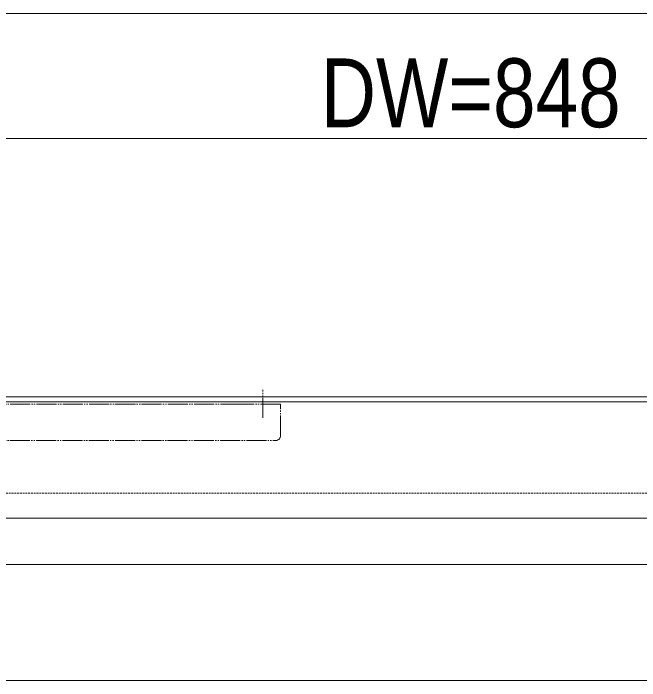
# Model space of a CAD drawing. Units: millimetres, scale not verified. Extents: x -4547 to 4547, y -2284 to 2284.
# Drawn here: x -2260.6 to -2010.3, y 551.7 to 818.5 of the extents above; entities that cross this region are included whole.
import ezdxf
from ezdxf.enums import TextEntityAlignment as Align

# ---------------------------------------------------------------- set-up
doc = ezdxf.new("R2010")
doc.units = ezdxf.units.MM
doc.header["$LTSCALE"] = 20
doc.linetypes.add('USER2', pattern=[1.11, 0.71, -0.4])
doc.linetypes.add('USER3', pattern=[10.5, 8, -0.5, 0.5, -0.5, 0.5, -0.5])
doc.layers.add('0-1_3一般', color=7, linetype='Continuous', lineweight=15)
doc.layers.add('0-5_2寸法-1', color=7, linetype='Continuous', lineweight=15)
doc.styles.add('ＭＳ Ｐゴシック', font='')
doc.styles.get('ＭＳ Ｐゴシック').set_extended_font_data('MS PGothic')

# ---------------------------------------------------------------- blocks, each defined once
blk = doc.blocks.new('グループ-24')
at = {"layer": '0-1_3一般'}
for p, q in [((-23114.8, 12333.7), (-7174.8, 12333.7)), ((-7204.8, 11033.7), (-22164.8, 11033.7))]:
    blk.add_line(p, q, dxfattribs=at)
blk = doc.blocks.new('グループ-27')
at = {"layer": '0-1_3一般', "linetype": 'USER3'}
for p, q in [((-16404.8, 13135.1), (-16404.8, 13358.7)), ((-16584.8, 13243.7), (-22534.8, 13243.7)), ((-16544.8, 13243.7), (-16584.8, 13243.7)), ((-20106.8, 12953.7), (-16304.8, 12953.7))]:
    blk.add_line(p, q, dxfattribs=at)
blk.add_lwpolyline([(-16264.8, 12993.7), (-16264.8, 13243.7), (-16604.8, 13243.7), (-16584.8, 13243.7)], dxfattribs=at)
blk.add_arc((-16304.8, 12993.7), 40, 270, 0, dxfattribs=at)
blk = doc.blocks.new('グループ-28')
at = {"layer": '0-1_3一般'}
blk.add_lwpolyline([(9735.2, 13263.7), (-56064.8, 13263.7), (-56064.8, 11963.7), (9735.2, 11963.7)], close=True, dxfattribs=at)
blk = doc.blocks.new('グループ-29')
at = {"layer": '0-1_3一般', "linetype": 'USER2'}
blk.add_lwpolyline([(9735.2, 13303.7), (-56064.8, 13303.7), (-56064.8, 12533.7), (9735.2, 12533.7)], close=True, dxfattribs=at)
blk = doc.blocks.new('グループ-30')
at = {"layer": '0-1_3一般'}
blk.add_line((9735.2, 13303.7), (-56064.8, 13303.7), dxfattribs=at)
blk = doc.blocks.new('グループ-32')
at = {"layer": '0-1_3一般'}
for name in ['グループ-30', 'グループ-27', 'グループ-29', 'グループ-28', 'グループ-24']:
    blk.add_blockref(name, (0, 0), dxfattribs=at)

msp = doc.modelspace()

# ---------------------------------------------------------------- linework, layer by layer
at = {"layer": '0-5_2寸法-1'}
for p, q in [((-865.12, 818.52), (-2463.61, 818.52)), ((-2487.61, 768.52), (-1662.12, 768.52))]:
    msp.add_line(p, q, dxfattribs=at)

# ---------------------------------------------------------------- block references
at = {"layer": '0-1_3一般', "xscale": 0.05, "yscale": 0.05}
msp.add_blockref('グループ-32', (-1340.62, 0), dxfattribs=at)

# ---------------------------------------------------------------- texts
at = {"layer": '0-5_2寸法-1', "style": 'ＭＳ Ｐゴシック', "width": 0.85}
msp.add_text('DW=848', height=27.51, dxfattribs=at).set_placement((-2137.77, 764.73), align=Align.BOTTOM_LEFT)

doc.saveas('drawing.dxf')
